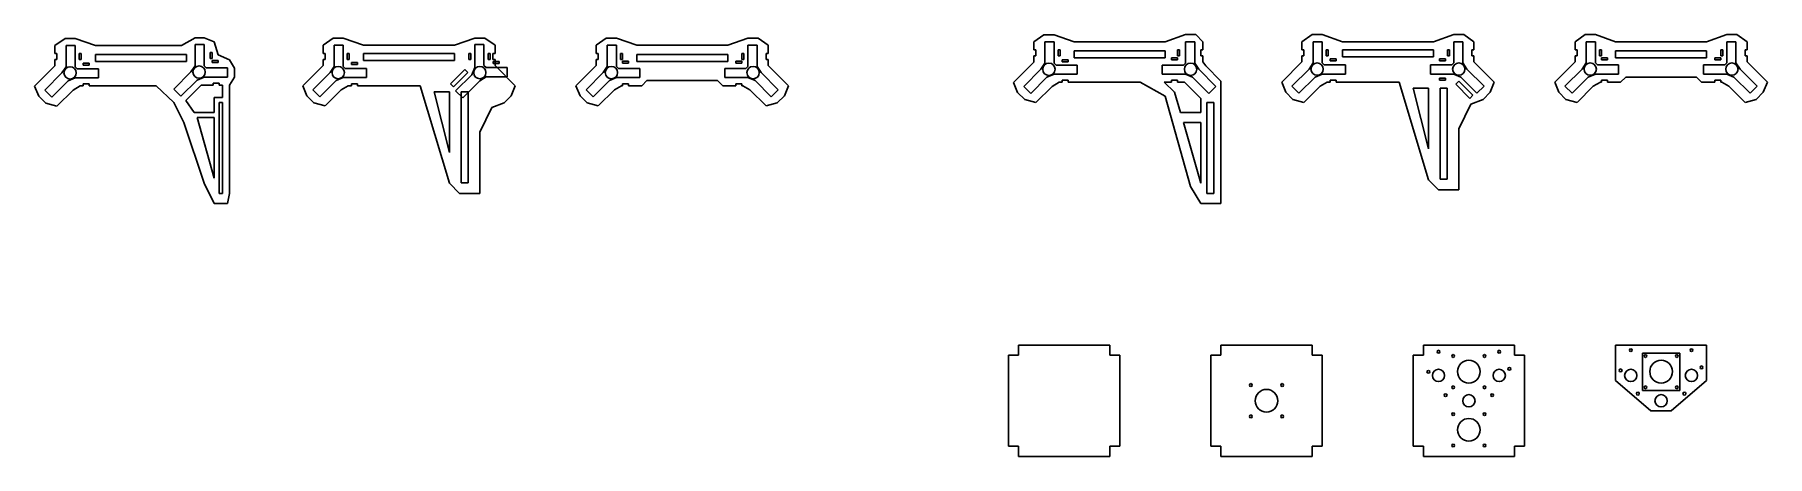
# Model space of a CAD drawing. Extents: x -1362 to 350, y 190 to 607.
import ezdxf

# ---------------------------------------------------------------- set-up
doc = ezdxf.new("R2010")
doc.units = 0
doc.header["$MEASUREMENT"] = 0
doc.layers.get('0').update_dxf_attribs({"linetype": 'CONTINUOUS', "true_color": 0xffffff})

msp = doc.modelspace()

# ---------------------------------------------------------------- linework, layer by layer
for p, q in [((-1342.5, 596.2), (-1332.5, 603.2)), ((-1332.5, 603.2), (-1322.5, 603.2)), ((-1322.5, 603.2), (-1302.5, 596.2)), ((-1217.5, 596.2), (-1204, 604)), ((-1195, 604), (-1204, 604)), ((-1195, 604), (-1185, 600)), ((-1181, 587), (-1185, 600)), ((-1077.5, 596.5), (-1067.5, 603.5)), ((-1067.5, 603.5), (-1057.5, 603.5)), ((-1057.5, 603.5), (-1037.5, 596.5)), ((-927.5, 603.5), (-947.5, 596.5)), ((-917.5, 603.5), (-927.5, 603.5)), ((-907.5, 596.5), (-917.5, 603.5)), ((-807.5, 596.5), (-797.5, 603.5)), ((-797.5, 603.5), (-787.5, 603.5)), ((-787.5, 603.5), (-767.5, 596.5)), ((-657.5, 603.5), (-677.5, 596.5)), ((-647.5, 603.5), (-657.5, 603.5)), ((-637.5, 596.5), (-647.5, 603.5)), ((-375, 599.8), (-365, 606.8)), ((-375, 592), (-375, 599.8)), ((-365, 606.8), (-355, 606.8)), ((-364, 599.8), (-355, 599.8)), ((-364, 578.7), (-364, 599.8)), ((-355, 606.8), (-335, 599.8)), ((-355, 599.8), (-355, 578.7)), ((-245, 599.8), (-335, 599.8)), ((-225, 607), (-245, 599.8)), ((-215, 607), (-225, 607)), ((-216, 599.8), (-225, 599.8)), ((-225, 599.8), (-225, 578.7)), ((-216, 578.7), (-216, 599.8)), ((-208, 600), (-215, 607)), ((-208, 592), (-208, 600)), ((-110, 600), (-100, 607)), ((-110, 592), (-110, 600)), ((-100, 607), (-90, 607)), ((-99, 600), (-90, 600)), ((-99, 579), (-99, 600)), ((-90, 607), (-70, 600)), ((-90, 600), (-90, 579)), ((20, 600), (-70, 600)), ((40, 607), (20, 600)), ((50, 607), (40, 607)), ((49, 600), (40, 600)), ((40, 600), (40, 579)), ((49, 579), (49, 600)), ((60, 600), (50, 607)), ((60, 592), (60, 600)), ((160, 600), (170, 607)), ((160, 592), (160, 600)), ((170, 607), (180, 607)), ((171, 600), (180, 600)), ((171, 579), (171, 600)), ((180, 607), (200, 600)), ((180, 600), (180, 579)), ((290, 600), (200, 600)), ((310, 607), (290, 600)), ((320, 607), (310, 607)), ((319, 600), (310, 600)), ((310, 600), (310, 579)), ((319, 579), (319, 600)), ((330, 600), (320, 607)), ((330, 592), (330, 600)), ((-1342.5, 588.5), (-1342.5, 596.2)), ((-1340.5, 588.5), (-1342.5, 588.5)), ((-1342.5, 576.2), (-1342.5, 582.5)), ((-1342.5, 582.5), (-1340.5, 582.5)), ((-1340.5, 582.5), (-1340.5, 588.5)), ((-1331.5, 596.2), (-1322.5, 596.2)), ((-1331.5, 575.2), (-1331.5, 596.2)), ((-1322.5, 596.2), (-1322.5, 575.2)), ((-1318.5, 582.5), (-1318.5, 588.5)), ((-1318.5, 588.5), (-1316.5, 588.5)), ((-1316.5, 582.5), (-1318.5, 582.5)), ((-1316.5, 588.5), (-1316.5, 582.5)), ((-1217.5, 596.2), (-1302.5, 596.2)), ((-1302.5, 587.5), (-1212.5, 587.5)), ((-1302.5, 587.5), (-1302.5, 580.5)), ((-1212.5, 587.5), (-1212.5, 580.5)), ((-1204, 597.1), (-1195, 597.1)), ((-1204, 576.1), (-1204, 597.1)), ((-1195, 597.1), (-1195, 576.1)), ((-1189, 583.3), (-1189, 589.3)), ((-1189, 589.3), (-1187, 589.3)), ((-1187, 583.3), (-1189, 583.3)), ((-1187, 589.3), (-1187, 583.3)), ((-1170, 582), (-1181, 587)), ((-1077.5, 588.5), (-1077.5, 596.5)), ((-1077.5, 588.5), (-1075.5, 588.5)), ((-1075.5, 582.5), (-1077.5, 582.5)), ((-1077.5, 582.5), (-1077.5, 576.5)), ((-1075.5, 588.5), (-1075.5, 582.5)), ((-1066.5, 596.5), (-1057.5, 596.5)), ((-1066.5, 575.5), (-1066.5, 596.5)), ((-1057.5, 596.5), (-1057.5, 575.5)), ((-1053.5, 582.5), (-1053.5, 588.5)), ((-1053.5, 588.5), (-1051.5, 588.5)), ((-1051.5, 582.5), (-1053.5, 582.5)), ((-1051.5, 588.5), (-1051.5, 582.5)), ((-947.5, 596.5), (-1037.5, 596.5)), ((-1037.5, 588.5), (-947.5, 588.5)), ((-1037.5, 588.5), (-1037.5, 581.5)), ((-947.5, 588.5), (-947.5, 581.5)), ((-933.4, 588.4), (-933.4, 582.4)), ((-931.4, 588.4), (-933.4, 588.4)), ((-933.4, 582.4), (-931.4, 582.4)), ((-931.4, 582.4), (-931.4, 588.4)), ((-918.4, 597.4), (-927.4, 597.4)), ((-927.4, 597.4), (-927.4, 574.4)), ((-918.4, 576.4), (-918.4, 597.4)), ((-914.4, 588.4), (-914.4, 582.4)), ((-912.4, 588.4), (-914.4, 588.4)), ((-914.4, 582.4), (-912.4, 582.4)), ((-912.4, 582.4), (-912.4, 588.4)), ((-909.5, 588.5), (-909.5, 582.5)), ((-907.5, 588.5), (-909.5, 588.5)), ((-909.5, 582.5), (-907.5, 582.5)), ((-907.5, 588.5), (-907.5, 596.5)), ((-907.5, 576.5), (-907.5, 582.5)), ((-807.5, 588.5), (-807.5, 596.5)), ((-807.5, 588.5), (-805.5, 588.5)), ((-807.5, 576.5), (-807.5, 582.5)), ((-805.5, 582.5), (-807.5, 582.5)), ((-805.5, 588.5), (-805.5, 582.5)), ((-796.5, 596.5), (-787.5, 596.5)), ((-796.5, 575.5), (-796.5, 596.5)), ((-787.5, 596.5), (-787.5, 575.5)), ((-783.5, 582.5), (-783.5, 588.5)), ((-783.5, 588.5), (-781.5, 588.5)), ((-781.5, 582.5), (-783.5, 582.5)), ((-781.5, 588.5), (-781.5, 582.5)), ((-677.5, 596.5), (-767.5, 596.5)), ((-767.5, 587.5), (-677.5, 587.5)), ((-767.5, 587.5), (-767.5, 580.5)), ((-677.5, 587.5), (-677.5, 580.5)), ((-663.5, 588.5), (-663.5, 582.5)), ((-661.5, 588.5), (-663.5, 588.5)), ((-663.5, 582.5), (-661.5, 582.5)), ((-661.5, 582.5), (-661.5, 588.5)), ((-648.5, 596.5), (-657.5, 596.5)), ((-657.5, 596.5), (-657.5, 575.5)), ((-648.5, 575.5), (-648.5, 596.5)), ((-639.5, 588.5), (-639.5, 582.5)), ((-637.5, 588.5), (-639.5, 588.5)), ((-639.5, 582.5), (-637.5, 582.5)), ((-637.5, 588.5), (-637.5, 596.5)), ((-637.5, 576.5), (-637.5, 582.5)), ((-373, 592), (-375, 592)), ((-375, 579.8), (-375, 586)), ((-375, 586), (-373, 586)), ((-373, 586), (-373, 592)), ((-351, 586), (-351, 592)), ((-351, 592), (-349, 592)), ((-349, 586), (-351, 586)), ((-349, 592), (-349, 586)), ((-335, 591), (-245, 591)), ((-335, 591), (-335, 584)), ((-335, 584), (-245, 584)), ((-245, 591), (-245, 584)), ((-233, 584.2), (-239, 584.2)), ((-239, 584.2), (-239, 582.2)), ((-233, 592), (-233, 586)), ((-231, 592), (-233, 592)), ((-233, 586), (-231, 586)), ((-233, 582.2), (-233, 584.2)), ((-231, 586), (-231, 592)), ((-210, 592), (-210, 586)), ((-208, 592), (-210, 592)), ((-210, 586), (-208, 586)), ((-208, 580), (-208, 586)), ((-110, 592), (-108, 592)), ((-108, 586), (-110, 586)), ((-110, 586), (-110, 580)), ((-108, 592), (-108, 586)), ((-86, 586), (-86, 592)), ((-86, 592), (-84, 592)), ((-84, 586), (-86, 586)), ((-84, 592), (-84, 586)), ((-82, 581), (-82, 583)), ((-82, 583), (-76, 583)), ((-76, 583), (-76, 581)), ((-70, 592), (20, 592)), ((-70, 592), (-70, 585)), ((-70, 585), (20, 585)), ((20, 592), (20, 585)), ((32, 583), (26, 583)), ((26, 583), (26, 581)), ((32, 581), (32, 583)), ((34, 592), (34, 586)), ((36, 592), (34, 592)), ((34, 586), (36, 586)), ((36, 586), (36, 592)), ((58, 592), (58, 586)), ((60, 592), (58, 592)), ((58, 586), (60, 586)), ((60, 580), (60, 586)), ((160, 592), (162, 592)), ((160, 580), (160, 586)), ((162, 586), (160, 586)), ((162, 592), (162, 586)), ((184, 586), (184, 592)), ((184, 592), (186, 592)), ((186, 586), (184, 586)), ((186, 592), (186, 586)), ((186, 582.2), (186, 584.2)), ((186, 584.2), (192, 584.2)), ((192, 584.2), (192, 582.2)), ((200, 591), (290, 591)), ((200, 591), (200, 584)), ((200, 584), (290, 584)), ((290, 591), (290, 584)), ((304, 584.2), (298, 584.2)), ((298, 584.2), (298, 582.2)), ((304, 592), (304, 586)), ((306, 592), (304, 592)), ((304, 586), (306, 586)), ((304, 582.2), (304, 584.2)), ((306, 586), (306, 592)), ((328, 592), (328, 586)), ((330, 592), (328, 592)), ((328, 586), (330, 586)), ((330, 580), (330, 586)), ((-1362.5, 556.2), (-1342.5, 576.2)), ((-1352.5, 552.2), (-1335.5, 569.3)), ((-1335.5, 569.3), (-1331.5, 575.2)), ((-1322.5, 575.2), (-1320.5, 573.2)), ((-1320.5, 573.2), (-1299.5, 573.2)), ((-1314.5, 576.7), (-1314.5, 578.7)), ((-1314.5, 578.7), (-1308.5, 578.7)), ((-1308.5, 576.7), (-1314.5, 576.7)), ((-1308.5, 578.7), (-1308.5, 576.7)), ((-1302.5, 580.5), (-1212.5, 580.5)), ((-1299.5, 573.2), (-1299.5, 564.2)), ((-1225, 553.1), (-1208, 570.1)), ((-1208, 570.1), (-1204, 576.1)), ((-1195, 576.1), (-1193, 574.1)), ((-1193, 574.1), (-1172, 574.1)), ((-1187, 579.5), (-1187, 581.5)), ((-1187, 581.5), (-1181, 581.5)), ((-1181, 579.5), (-1187, 579.5)), ((-1181, 581.5), (-1181, 579.5)), ((-1172, 574.1), (-1172, 565.1)), ((-1170, 582), (-1165, 574)), ((-1165, 565), (-1165, 574)), ((-1097.5, 556.5), (-1077.5, 576.5)), ((-1087.5, 552.5), (-1070.5, 569.5)), ((-1070.5, 569.5), (-1066.5, 575.5)), ((-1057.5, 575.5), (-1055.5, 573.5)), ((-1055.5, 573.5), (-1034.5, 573.5)), ((-1049.5, 577.5), (-1049.5, 579.5)), ((-1049.5, 579.5), (-1043.5, 579.5)), ((-1043.5, 577.5), (-1049.5, 577.5)), ((-1043.5, 579.5), (-1043.5, 577.5)), ((-1037.5, 581.5), (-947.5, 581.5)), ((-1034.5, 573.5), (-1034.5, 564.5)), ((-937.4, 572.4), (-951.4, 558.4)), ((-934.4, 569.4), (-948.4, 555.4)), ((-930.4, 567.4), (-946.4, 551.4)), ((-934.4, 569.4), (-937.4, 572.4)), ((-927.4, 574.4), (-930.4, 567.4)), ((-922.4, 561.4), (-916.4, 565.4)), ((-916.4, 574.4), (-918.4, 576.4)), ((-895.4, 574.4), (-916.4, 574.4)), ((-916.4, 565.4), (-895.4, 565.4)), ((-903.4, 580.4), (-909.4, 580.4)), ((-909.4, 580.4), (-909.4, 578.4)), ((-909.4, 578.4), (-903.4, 578.4)), ((-887.5, 556.5), (-907.5, 576.5)), ((-903.4, 578.4), (-903.4, 580.4)), ((-895.4, 565.4), (-895.4, 574.4)), ((-827.5, 556.5), (-807.5, 576.5)), ((-817.5, 552.5), (-800.5, 569.5)), ((-800.5, 569.5), (-796.5, 575.5)), ((-787.5, 575.5), (-785.5, 573.5)), ((-785.5, 573.5), (-764.5, 573.5)), ((-781.5, 578.7), (-781.5, 580.7)), ((-781.5, 580.7), (-775.5, 580.7)), ((-775.5, 578.7), (-781.5, 578.7)), ((-775.5, 580.7), (-775.5, 578.7)), ((-767.5, 580.5), (-677.5, 580.5)), ((-764.5, 573.5), (-764.5, 564.5)), ((-659.5, 573.5), (-680.5, 573.5)), ((-680.5, 573.5), (-680.5, 564.5)), ((-663.5, 580.7), (-669.5, 580.7)), ((-669.5, 580.7), (-669.5, 578.7)), ((-669.5, 578.7), (-663.5, 578.7)), ((-663.5, 578.7), (-663.5, 580.7)), ((-657.5, 575.5), (-659.5, 573.5)), ((-644.5, 569.5), (-648.5, 575.5)), ((-627.5, 552.5), (-644.5, 569.5)), ((-617.5, 556.5), (-637.5, 576.5)), ((-395, 559.8), (-375, 579.8)), ((-385, 555.8), (-368, 572.8)), ((-368, 572.8), (-364, 578.7)), ((-355, 567.8), (-362, 564.8)), ((-355, 578.7), (-353, 576.7)), ((-332, 567.8), (-355, 567.8)), ((-353, 576.7), (-332, 576.7)), ((-347, 580.2), (-347, 582.2)), ((-347, 582.2), (-341, 582.2)), ((-341, 580.2), (-347, 580.2)), ((-341, 582.2), (-341, 580.2)), ((-332, 576.7), (-332, 567.8)), ((-227, 576.7), (-248, 576.7)), ((-248, 576.7), (-248, 567.8)), ((-248, 567.8), (-225, 567.8)), ((-239, 582.2), (-233, 582.2)), ((-225, 578.7), (-227, 576.7)), ((-225, 567.8), (-218, 564.8)), ((-212, 572.8), (-216, 578.7)), ((-195, 555.8), (-212, 572.8)), ((-205, 576), (-208, 580)), ((-190, 561), (-205, 576)), ((-130, 560), (-110, 580)), ((-120, 556), (-103, 573)), ((-103, 573), (-99, 579)), ((-90, 568), (-97, 565)), ((-90, 579), (-88, 577)), ((-67, 568), (-90, 568)), ((-88, 577), (-67, 577)), ((-76, 581), (-82, 581)), ((-67, 577), (-67, 568)), ((38, 577), (17, 577)), ((17, 577), (17, 568)), ((17, 568), (40, 568)), ((26, 581), (32, 581)), ((40, 579), (38, 577)), ((40, 568), (47, 565)), ((53, 573), (49, 579)), ((70, 556), (53, 573)), ((80, 560), (60, 580)), ((140, 560), (160, 580)), ((150, 556), (167, 573)), ((167, 573), (171, 579)), ((180, 568), (173, 565)), ((180, 579), (182, 577)), ((203, 568), (180, 568)), ((182, 577), (203, 577)), ((192, 582.2), (186, 582.2)), ((203, 577), (203, 568)), ((308, 577), (287, 577)), ((287, 577), (287, 568)), ((287, 568), (310, 568)), ((298, 582.2), (304, 582.2)), ((310, 579), (308, 577)), ((310, 568), (317, 565)), ((323, 573), (319, 579)), ((340, 556), (323, 573)), ((350, 560), (330, 580)), ((-1358.5, 546.2), (-1362.5, 556.2)), ((-1345.5, 545.2), (-1352.5, 552.2)), ((-1329.5, 561.2), (-1345.5, 545.2)), ((-1324.5, 552.2), (-1340.5, 536.2)), ((-1322.5, 564.2), (-1329.5, 561.2)), ((-1317.5, 556.5), (-1324.5, 552.2)), ((-1299.5, 564.2), (-1322.5, 564.2)), ((-1317.5, 556.5), (-1314.5, 556.5)), ((-1308.5, 558.5), (-1314.5, 558.5)), ((-1314.5, 558.5), (-1314.5, 556.5)), ((-1308.5, 556.5), (-1308.5, 558.5)), ((-1242.5, 556.5), (-1308.5, 556.5)), ((-1242.5, 556.5), (-1225, 540)), ((-1218, 546.1), (-1225, 553.1)), ((-1202, 562.1), (-1218, 546.1)), ((-1213, 542), (-1205, 550)), ((-1205, 550), (-1198, 557)), ((-1195, 565.1), (-1202, 562.1)), ((-1198, 557), (-1186, 557)), ((-1172, 565.1), (-1195, 565.1)), ((-1186, 557), (-1186, 559)), ((-1186, 559), (-1180, 559)), ((-1180, 559), (-1180, 557)), ((-1177, 557), (-1180, 557)), ((-1177, 557), (-1177, 550)), ((-1177, 545), (-1177, 550)), ((-1170, 557), (-1165, 565)), ((-1170, 450), (-1170, 557)), ((-1093.5, 546.5), (-1097.5, 556.5)), ((-1080.5, 545.5), (-1087.5, 552.5)), ((-1064.5, 561.5), (-1080.5, 545.5)), ((-1059.5, 552.5), (-1075.5, 536.5)), ((-1057.5, 564.5), (-1064.5, 561.5)), ((-1052.5, 556.5), (-1059.5, 552.5)), ((-1034.5, 564.5), (-1057.5, 564.5)), ((-1052.5, 556.5), (-1049.5, 556.5)), ((-1049.5, 556.5), (-1049.5, 558.5)), ((-1049.5, 558.5), (-1043.5, 558.5)), ((-1043.5, 558.5), (-1043.5, 556.5)), ((-1032.5, 556.5), (-1043.5, 556.5)), ((-1032.5, 556.5), (-981.5, 556.5)), ((-981.5, 556.5), (-952.5, 460)), ((-952.5, 490.5), (-967.5, 550.5)), ((-952.5, 550.5), (-967.5, 550.5)), ((-952.5, 490.5), (-952.5, 550.5)), ((-951.4, 558.4), (-948.4, 555.4)), ((-946.4, 551.4), (-939.4, 544.4)), ((-941, 460.5), (-941, 550.5)), ((-941, 550.5), (-934, 550.5)), ((-939.4, 544.4), (-922.4, 561.4)), ((-934, 460.5), (-934, 550.5)), ((-891.5, 546.5), (-887.5, 556.5)), ((-823.5, 546.5), (-827.5, 556.5)), ((-810.5, 545.5), (-817.5, 552.5)), ((-794.5, 561.5), (-810.5, 545.5)), ((-789.5, 552.5), (-805.5, 536.5)), ((-787.5, 564.5), (-794.5, 561.5)), ((-782.5, 556.5), (-789.5, 552.5)), ((-764.5, 564.5), (-787.5, 564.5)), ((-781.5, 556.5), (-782.5, 556.5)), ((-781.5, 556.5), (-781.5, 558.5)), ((-781.5, 558.5), (-775.5, 558.5)), ((-775.5, 558.5), (-775.5, 556.5)), ((-775.5, 556.5), (-762.5, 556.5)), ((-762.5, 556.5), (-757.5, 561.5)), ((-757.5, 561.5), (-687.5, 561.5)), ((-682.5, 556.5), (-687.5, 561.5)), ((-682.5, 556.5), (-669.5, 556.5)), ((-680.5, 564.5), (-657.5, 564.5)), ((-663.5, 558.5), (-669.5, 558.5)), ((-669.5, 558.5), (-669.5, 556.5)), ((-663.5, 556.5), (-663.5, 558.5)), ((-662.5, 556.5), (-663.5, 556.5)), ((-662.5, 556.5), (-655.5, 552.5)), ((-657.5, 564.5), (-650.5, 561.5)), ((-655.5, 552.5), (-639.5, 536.5)), ((-650.5, 561.5), (-634.5, 545.5)), ((-634.5, 545.5), (-627.5, 552.5)), ((-621.5, 546.5), (-617.5, 556.5)), ((-391, 549.8), (-395, 559.8)), ((-391, 549.8), (-384, 542.8)), ((-378, 548.8), (-385, 555.8)), ((-362, 564.8), (-378, 548.8)), ((-357, 555.8), (-373, 539.8)), ((-350, 560), (-357, 555.8)), ((-350, 560), (-347, 560)), ((-341, 562), (-347, 562)), ((-347, 562), (-347, 560)), ((-341, 560), (-341, 562)), ((-270, 560), (-341, 560)), ((-270, 560), (-245, 546)), ((-246, 560), (-236, 550)), ((-246, 560), (-239, 560)), ((-233, 562), (-239, 562)), ((-239, 562), (-239, 560)), ((-233, 562), (-239, 562)), ((-239, 562), (-239, 560)), ((-230, 530), (-236, 550)), ((-233, 560), (-233, 562)), ((-233, 560), (-233, 562)), ((-233, 560), (-226, 560)), ((-210, 544), (-226, 560)), ((-218, 564.8), (-202, 548.8)), ((-202, 548.8), (-195, 555.8)), ((-190, 520), (-190, 561)), ((-126, 550), (-130, 560)), ((-126, 550), (-119, 543)), ((-113, 549), (-120, 556)), ((-97, 565), (-113, 549)), ((-92, 556), (-108, 540)), ((-85, 560), (-92, 556)), ((-85, 560), (-82, 560)), ((-82, 560), (-82, 562)), ((-82, 562), (-76, 562)), ((-76, 562), (-76, 560)), ((-65, 560), (-76, 560)), ((-65, 560), (-14, 560)), ((-14, 560), (15, 463.5)), ((15, 494), (0, 554)), ((15, 554), (0, 554)), ((15, 494), (15, 554)), ((32, 564), (26, 564)), ((26, 564), (26, 562)), ((26, 562), (32, 562)), ((26.5, 464), (26.5, 554)), ((26.5, 554), (33.5, 554)), ((32, 562), (32, 564)), ((33.5, 464), (33.5, 554)), ((45, 561), (42, 558)), ((42, 558), (56, 544)), ((45, 561), (59, 547)), ((47, 565), (63, 549)), ((63, 549), (70, 556)), ((76, 550), (69, 543)), ((76, 550), (80, 560)), ((144, 550), (140, 560)), ((144, 550), (151, 543)), ((157, 549), (150, 556)), ((173, 565), (157, 549)), ((178, 556), (162, 540)), ((185, 560), (178, 556)), ((186, 560), (185, 560)), ((186, 560), (186, 562)), ((186, 562), (192, 562)), ((192, 562), (192, 560)), ((192, 560), (205, 560)), ((205, 560), (210, 565)), ((210, 565), (280, 565)), ((285, 560), (280, 565)), ((285, 560), (298, 560)), ((304, 562), (298, 562)), ((298, 562), (298, 560)), ((304, 560), (304, 562)), ((305, 560), (304, 560)), ((305, 560), (312, 556)), ((312, 556), (328, 540)), ((317, 565), (333, 549)), ((333, 549), (340, 556)), ((346, 550), (339, 543)), ((346, 550), (350, 560)), ((-1358.5, 546.2), (-1351.5, 539.2)), ((-1340.5, 536.2), (-1351.5, 539.2)), ((-1225, 540), (-1215, 520)), ((-1205, 530), (-1213, 542)), ((-1185, 540), (-1185, 545)), ((-1185, 545), (-1177, 545)), ((-1185, 530), (-1185, 540)), ((-1180, 450), (-1180, 540)), ((-1177, 540), (-1180, 540)), ((-1177, 450), (-1177, 540)), ((-1093.5, 546.5), (-1086.5, 539.5)), ((-1075.5, 536.5), (-1086.5, 539.5)), ((-922.5, 510.5), (-910.5, 534.8)), ((-910.5, 534.8), (-898.5, 539.5)), ((-891.5, 546.5), (-898.5, 539.5)), ((-823.5, 546.5), (-816.5, 539.5)), ((-805.5, 536.5), (-816.5, 539.5)), ((-639.5, 536.5), (-628.5, 539.5)), ((-621.5, 546.5), (-628.5, 539.5)), ((-373, 539.8), (-384, 542.8)), ((-245, 546), (-220, 457)), ((-210, 530), (-210, 544)), ((-204, 450), (-204, 540)), ((-204, 540), (-197, 540)), ((-197, 450), (-197, 540)), ((-108, 540), (-119, 543)), ((45, 514), (57, 538.2)), ((56, 544), (59, 547)), ((57, 538.2), (69, 543)), ((162, 540), (151, 543)), ((328, 540), (339, 543)), ((-1215, 520), (-1195, 460)), ((-1185, 530), (-1205, 530)), ((-1185, 465), (-1202, 525)), ((-1202, 525), (-1185, 525)), ((-1185, 525), (-1185, 465)), ((-230, 530), (-210, 530)), ((-210, 460), (-227, 520)), ((-227, 520), (-210, 520)), ((-210, 520), (-210, 460)), ((-190, 440), (-190, 520)), ((45, 453.5), (45, 514)), ((-922.5, 450), (-922.5, 510.5)), ((-1185, 464), (-1185, 464)), ((15, 463.5), (25, 453.5)), ((26.5, 464), (33.5, 464)), ((-1195, 460), (-1185, 440)), ((-1177, 450), (-1180, 450)), ((-1172, 440), (-1170, 450)), ((-952.5, 460), (-942.5, 450)), ((-942.5, 450), (-922.5, 450)), ((-941, 460.5), (-934, 460.5)), ((-220, 457), (-210, 440)), ((-204, 450), (-197, 450)), ((25, 453.5), (45, 453.5)), ((-1185, 440), (-1172, 440)), ((-210, 440), (-190, 440)), ((-390, 300), (-300, 300)), ((-390, 300), (-390, 290)), ((-300, 300), (-300, 290)), ((-190, 300), (-100, 300)), ((-190, 300), (-190, 290)), ((-100, 300), (-100, 290)), ((10, 300), (100, 300)), ((10, 300), (10, 290)), ((100, 300), (100, 290)), ((200, 300), (290, 300)), ((200, 300), (200, 290)), ((226.5, 292.2), (263.5, 292.2)), ((226.5, 255.2), (226.5, 292.2)), ((263.5, 292.2), (263.5, 255.2)), ((290, 300), (290, 290)), ((-400, 200), (-400, 290)), ((-390, 290), (-400, 290)), ((-290, 290), (-300, 290)), ((-290, 200), (-290, 290)), ((-200, 200), (-200, 290)), ((-190, 290), (-200, 290)), ((-90, 290), (-100, 290)), ((-90, 200), (-90, 290)), ((0, 200), (0, 290)), ((10, 290), (0, 290)), ((110, 290), (100, 290)), ((110, 200), (110, 290)), ((200, 290), (200, 265)), ((290, 265), (290, 290)), ((235, 235), (200, 265)), ((255, 235), (290, 265)), ((263.5, 255.2), (226.5, 255.2)), ((235, 235), (255, 235)), ((-390, 200), (-400, 200)), ((-390, 200), (-390, 190)), ((-390, 190), (-300, 190)), ((-290, 200), (-300, 200)), ((-300, 200), (-300, 190)), ((-190, 200), (-200, 200)), ((-190, 200), (-190, 190)), ((-190, 190), (-100, 190)), ((-90, 200), (-100, 200)), ((-100, 200), (-100, 190)), ((10, 200), (0, 200)), ((10, 200), (10, 190)), ((10, 190), (100, 190)), ((110, 200), (100, 200)), ((100, 200), (100, 190))]:
    msp.add_line(p, q)
for centre in [(-1327.5, 569.2), (-1200, 570), (-1062.5, 569.4), (-922.5, 569.4), (-792.5, 569.4), (-652.5, 569.4), (-360, 572.7), (-220, 572.7), (-95, 572.9), (45, 572.9), (175, 572.9), (315, 572.9), (25, 270), (85, 270), (215, 270), (275, 270), (55, 245), (245, 245)]:
    msp.add_circle(centre, 6.08)
at = {"color": 191, "true_color": 0xcc66cc}
for points in [[(23.6, 293.5), (23.6, 294.3), (24.2, 294.9), (25, 294.9)], [(23.6, 293.5), (23.6, 294.3), (24.2, 294.9), (25, 294.9)], [(25, 292.1), (24.2, 292.1), (23.6, 292.7), (23.6, 293.5)], [(25, 292.1), (24.2, 292.1), (23.6, 292.7), (23.6, 293.5)], [(25, 294.9), (25.8, 294.9), (26.4, 294.3), (26.4, 293.5)], [(25, 294.9), (25.8, 294.9), (26.4, 294.3), (26.4, 293.5)], [(26.4, 293.5), (26.4, 292.7), (25.8, 292.1), (25, 292.1)], [(26.4, 293.5), (26.4, 292.7), (25.8, 292.1), (25, 292.1)], [(83.6, 293.5), (83.6, 294.3), (84.2, 294.9), (85, 294.9)], [(83.6, 293.5), (83.6, 294.3), (84.2, 294.9), (85, 294.9)], [(85, 292.1), (84.2, 292.1), (83.6, 292.7), (83.6, 293.5)], [(85, 292.1), (84.2, 292.1), (83.6, 292.7), (83.6, 293.5)], [(85, 294.9), (85.8, 294.9), (86.4, 294.3), (86.4, 293.5)], [(85, 294.9), (85.8, 294.9), (86.4, 294.3), (86.4, 293.5)], [(86.4, 293.5), (86.4, 292.7), (85.8, 292.1), (85, 292.1)], [(86.4, 293.5), (86.4, 292.7), (85.8, 292.1), (85, 292.1)], [(213.6, 295), (213.6, 295.8), (214.2, 296.4), (215, 296.4)], [(213.6, 295), (213.6, 295.8), (214.2, 296.4), (215, 296.4)], [(215, 293.6), (214.2, 293.6), (213.6, 294.2), (213.6, 295)], [(215, 293.6), (214.2, 293.6), (213.6, 294.2), (213.6, 295)], [(215, 296.4), (215.8, 296.4), (216.4, 295.8), (216.4, 295)], [(215, 296.4), (215.8, 296.4), (216.4, 295.8), (216.4, 295)], [(216.4, 295), (216.4, 294.2), (215.8, 293.6), (215, 293.6)], [(216.4, 295), (216.4, 294.2), (215.8, 293.6), (215, 293.6)], [(273.6, 295), (273.6, 295.8), (274.2, 296.4), (275, 296.4)], [(273.6, 295), (273.6, 295.8), (274.2, 296.4), (275, 296.4)], [(275, 293.6), (274.2, 293.6), (273.6, 294.2), (273.6, 295)], [(275, 293.6), (274.2, 293.6), (273.6, 294.2), (273.6, 295)], [(275, 296.4), (275.8, 296.4), (276.4, 295.8), (276.4, 295)], [(275, 296.4), (275.8, 296.4), (276.4, 295.8), (276.4, 295)], [(276.4, 295), (276.4, 294.2), (275.8, 293.6), (275, 293.6)], [(276.4, 295), (276.4, 294.2), (275.8, 293.6), (275, 293.6)], [(13.6, 273.5), (13.6, 274.3), (14.2, 274.9), (15, 274.9)], [(13.6, 273.5), (13.6, 274.3), (14.2, 274.9), (15, 274.9)], [(15, 274.9), (15.8, 274.9), (16.4, 274.3), (16.4, 273.5)], [(15, 274.9), (15.8, 274.9), (16.4, 274.3), (16.4, 273.5)], [(38.1, 289.2), (38.1, 290), (38.7, 290.6), (39.5, 290.6)], [(38.1, 289.2), (38.1, 290), (38.7, 290.6), (39.5, 290.6)], [(39.5, 287.9), (38.7, 287.9), (38.1, 288.5), (38.1, 289.2)], [(39.5, 287.9), (38.7, 287.9), (38.1, 288.5), (38.1, 289.2)], [(39.5, 290.6), (40.3, 290.6), (40.9, 290), (40.9, 289.2)], [(39.5, 290.6), (40.3, 290.6), (40.9, 290), (40.9, 289.2)], [(40.9, 289.2), (40.9, 288.5), (40.3, 287.9), (39.5, 287.9)], [(40.9, 289.2), (40.9, 288.5), (40.3, 287.9), (39.5, 287.9)], [(43.8, 273.8), (43.8, 280), (48.8, 285), (55, 285)], [(43.8, 273.8), (43.8, 280), (48.8, 285), (55, 285)], [(55, 285), (61.2, 285), (66.2, 280), (66.2, 273.8)], [(55, 285), (61.2, 285), (66.2, 280), (66.2, 273.8)], [(69.1, 289.2), (69.1, 290), (69.7, 290.6), (70.5, 290.6)], [(69.1, 289.2), (69.1, 290), (69.7, 290.6), (70.5, 290.6)], [(70.5, 287.9), (69.7, 287.9), (69.1, 288.5), (69.1, 289.2)], [(70.5, 287.9), (69.7, 287.9), (69.1, 288.5), (69.1, 289.2)], [(70.5, 290.6), (71.3, 290.6), (71.9, 290), (71.9, 289.2)], [(70.5, 290.6), (71.3, 290.6), (71.9, 290), (71.9, 289.2)], [(71.9, 289.2), (71.9, 288.5), (71.3, 287.9), (70.5, 287.9)], [(71.9, 289.2), (71.9, 288.5), (71.3, 287.9), (70.5, 287.9)], [(93.6, 276.5), (93.6, 277.3), (94.2, 277.9), (95, 277.9)], [(93.6, 276.5), (93.6, 277.3), (94.2, 277.9), (95, 277.9)], [(95, 275.1), (94.2, 275.1), (93.6, 275.7), (93.6, 276.5)], [(95, 275.1), (94.2, 275.1), (93.6, 275.7), (93.6, 276.5)], [(95, 277.9), (95.8, 277.9), (96.4, 277.3), (96.4, 276.5)], [(95, 277.9), (95.8, 277.9), (96.4, 277.3), (96.4, 276.5)], [(96.4, 276.5), (96.4, 275.7), (95.8, 275.1), (95, 275.1)], [(96.4, 276.5), (96.4, 275.7), (95.8, 275.1), (95, 275.1)], [(203.6, 275), (203.6, 275.8), (204.2, 276.4), (205, 276.4)], [(203.6, 275), (203.6, 275.8), (204.2, 276.4), (205, 276.4)], [(205, 273.6), (204.2, 273.6), (203.6, 274.2), (203.6, 275)], [(205, 273.6), (204.2, 273.6), (203.6, 274.2), (203.6, 275)], [(205, 276.4), (205.8, 276.4), (206.4, 275.8), (206.4, 275)], [(205, 276.4), (205.8, 276.4), (206.4, 275.8), (206.4, 275)], [(206.4, 275), (206.4, 274.2), (205.8, 273.6), (205, 273.6)], [(206.4, 275), (206.4, 274.2), (205.8, 273.6), (205, 273.6)], [(228.1, 289.2), (228.1, 290), (228.7, 290.6), (229.5, 290.6)], [(228.1, 289.2), (228.1, 290), (228.7, 290.6), (229.5, 290.6)], [(229.5, 287.9), (228.7, 287.9), (228.1, 288.5), (228.1, 289.2)], [(229.5, 287.9), (228.7, 287.9), (228.1, 288.5), (228.1, 289.2)], [(229.5, 290.6), (230.3, 290.6), (230.9, 290), (230.9, 289.2)], [(229.5, 290.6), (230.3, 290.6), (230.9, 290), (230.9, 289.2)], [(230.9, 289.2), (230.9, 288.5), (230.3, 287.9), (229.5, 287.9)], [(230.9, 289.2), (230.9, 288.5), (230.3, 287.9), (229.5, 287.9)], [(233.8, 273.8), (233.8, 280), (238.8, 285), (245, 285)], [(233.8, 273.8), (233.8, 280), (238.8, 285), (245, 285)], [(245, 285), (251.2, 285), (256.2, 280), (256.2, 273.8)], [(245, 285), (251.2, 285), (256.2, 280), (256.2, 273.8)], [(259.1, 289.2), (259.1, 290), (259.7, 290.6), (260.5, 290.6)], [(259.1, 289.2), (259.1, 290), (259.7, 290.6), (260.5, 290.6)], [(260.5, 287.9), (259.7, 287.9), (259.1, 288.5), (259.1, 289.2)], [(260.5, 287.9), (259.7, 287.9), (259.1, 288.5), (259.1, 289.2)], [(260.5, 290.6), (261.3, 290.6), (261.9, 290), (261.9, 289.2)], [(260.5, 290.6), (261.3, 290.6), (261.9, 290), (261.9, 289.2)], [(261.9, 289.2), (261.9, 288.5), (261.3, 287.9), (260.5, 287.9)], [(261.9, 289.2), (261.9, 288.5), (261.3, 287.9), (260.5, 287.9)], [(283.6, 278), (283.6, 278.8), (284.2, 279.4), (285, 279.4)], [(283.6, 278), (283.6, 278.8), (284.2, 279.4), (285, 279.4)], [(285, 276.6), (284.2, 276.6), (283.6, 277.2), (283.6, 278)], [(285, 276.6), (284.2, 276.6), (283.6, 277.2), (283.6, 278)], [(285, 279.4), (285.8, 279.4), (286.4, 278.8), (286.4, 278)], [(285, 279.4), (285.8, 279.4), (286.4, 278.8), (286.4, 278)], [(286.4, 278), (286.4, 277.2), (285.8, 276.6), (285, 276.6)], [(286.4, 278), (286.4, 277.2), (285.8, 276.6), (285, 276.6)], [(-161.9, 260.5), (-161.9, 261.3), (-161.3, 261.9), (-160.5, 261.9)], [(-161.9, 260.5), (-161.9, 261.3), (-161.3, 261.9), (-160.5, 261.9)], [(-160.5, 259.1), (-161.3, 259.1), (-161.9, 259.7), (-161.9, 260.5)], [(-160.5, 259.1), (-161.3, 259.1), (-161.9, 259.7), (-161.9, 260.5)], [(-160.5, 261.9), (-159.7, 261.9), (-159.1, 261.3), (-159.1, 260.5)], [(-160.5, 261.9), (-159.7, 261.9), (-159.1, 261.3), (-159.1, 260.5)], [(-159.1, 260.5), (-159.1, 259.7), (-159.7, 259.1), (-160.5, 259.1)], [(-159.1, 260.5), (-159.1, 259.7), (-159.7, 259.1), (-160.5, 259.1)], [(-130.9, 260.5), (-130.9, 261.3), (-130.3, 261.9), (-129.5, 261.9)], [(-130.9, 260.5), (-130.9, 261.3), (-130.3, 261.9), (-129.5, 261.9)], [(-129.5, 259.1), (-130.3, 259.1), (-130.9, 259.7), (-130.9, 260.5)], [(-129.5, 259.1), (-130.3, 259.1), (-130.9, 259.7), (-130.9, 260.5)], [(-129.5, 261.9), (-128.7, 261.9), (-128.1, 261.3), (-128.1, 260.5)], [(-129.5, 261.9), (-128.7, 261.9), (-128.1, 261.3), (-128.1, 260.5)], [(-128.1, 260.5), (-128.1, 259.7), (-128.7, 259.1), (-129.5, 259.1)], [(-128.1, 260.5), (-128.1, 259.7), (-128.7, 259.1), (-129.5, 259.1)], [(15, 272.1), (14.2, 272.1), (13.6, 272.7), (13.6, 273.5)], [(15, 272.1), (14.2, 272.1), (13.6, 272.7), (13.6, 273.5)], [(16.4, 273.5), (16.4, 272.7), (15.8, 272.1), (15, 272.1)], [(16.4, 273.5), (16.4, 272.7), (15.8, 272.1), (15, 272.1)], [(38.1, 258.2), (38.1, 259), (38.7, 259.6), (39.5, 259.6)], [(38.1, 258.2), (38.1, 259), (38.7, 259.6), (39.5, 259.6)], [(39.5, 256.9), (38.7, 256.9), (38.1, 257.5), (38.1, 258.2)], [(39.5, 256.9), (38.7, 256.9), (38.1, 257.5), (38.1, 258.2)], [(39.5, 259.6), (40.3, 259.6), (40.9, 259), (40.9, 258.2)], [(39.5, 259.6), (40.3, 259.6), (40.9, 259), (40.9, 258.2)], [(40.9, 258.2), (40.9, 257.5), (40.3, 256.9), (39.5, 256.9)], [(40.9, 258.2), (40.9, 257.5), (40.3, 256.9), (39.5, 256.9)], [(55, 262.5), (48.8, 262.5), (43.8, 267.5), (43.8, 273.8)], [(55, 262.5), (48.8, 262.5), (43.8, 267.5), (43.8, 273.8)], [(66.2, 273.8), (66.2, 267.5), (61.2, 262.5), (55, 262.5)], [(66.2, 273.8), (66.2, 267.5), (61.2, 262.5), (55, 262.5)], [(69.1, 258.2), (69.1, 259), (69.7, 259.6), (70.5, 259.6)], [(69.1, 258.2), (69.1, 259), (69.7, 259.6), (70.5, 259.6)], [(70.5, 256.9), (69.7, 256.9), (69.1, 257.5), (69.1, 258.2)], [(70.5, 256.9), (69.7, 256.9), (69.1, 257.5), (69.1, 258.2)], [(70.5, 259.6), (71.3, 259.6), (71.9, 259), (71.9, 258.2)], [(70.5, 259.6), (71.3, 259.6), (71.9, 259), (71.9, 258.2)], [(71.9, 258.2), (71.9, 257.5), (71.3, 256.9), (70.5, 256.9)], [(71.9, 258.2), (71.9, 257.5), (71.3, 256.9), (70.5, 256.9)], [(228.1, 258.2), (228.1, 259), (228.7, 259.6), (229.5, 259.6)], [(228.1, 258.2), (228.1, 259), (228.7, 259.6), (229.5, 259.6)], [(229.5, 256.9), (228.7, 256.9), (228.1, 257.5), (228.1, 258.2)], [(229.5, 256.9), (228.7, 256.9), (228.1, 257.5), (228.1, 258.2)], [(229.5, 259.6), (230.3, 259.6), (230.9, 259), (230.9, 258.2)], [(229.5, 259.6), (230.3, 259.6), (230.9, 259), (230.9, 258.2)], [(230.9, 258.2), (230.9, 257.5), (230.3, 256.9), (229.5, 256.9)], [(230.9, 258.2), (230.9, 257.5), (230.3, 256.9), (229.5, 256.9)], [(245, 262.5), (238.8, 262.5), (233.8, 267.5), (233.8, 273.8)], [(245, 262.5), (238.8, 262.5), (233.8, 267.5), (233.8, 273.8)], [(256.2, 273.8), (256.2, 267.5), (251.2, 262.5), (245, 262.5)], [(256.2, 273.8), (256.2, 267.5), (251.2, 262.5), (245, 262.5)], [(259.1, 258.2), (259.1, 259), (259.7, 259.6), (260.5, 259.6)], [(259.1, 258.2), (259.1, 259), (259.7, 259.6), (260.5, 259.6)], [(260.5, 256.9), (259.7, 256.9), (259.1, 257.5), (259.1, 258.2)], [(260.5, 256.9), (259.7, 256.9), (259.1, 257.5), (259.1, 258.2)], [(260.5, 259.6), (261.3, 259.6), (261.9, 259), (261.9, 258.2)], [(260.5, 259.6), (261.3, 259.6), (261.9, 259), (261.9, 258.2)], [(261.9, 258.2), (261.9, 257.5), (261.3, 256.9), (260.5, 256.9)], [(261.9, 258.2), (261.9, 257.5), (261.3, 256.9), (260.5, 256.9)], [(-156.2, 245), (-156.2, 251.2), (-151.2, 256.2), (-145, 256.2)], [(-156.2, 245), (-156.2, 251.2), (-151.2, 256.2), (-145, 256.2)], [(-145, 233.8), (-151.2, 233.8), (-156.2, 238.8), (-156.2, 245)], [(-145, 233.8), (-151.2, 233.8), (-156.2, 238.8), (-156.2, 245)], [(-145, 256.2), (-138.8, 256.2), (-133.8, 251.2), (-133.8, 245)], [(-145, 256.2), (-138.8, 256.2), (-133.8, 251.2), (-133.8, 245)], [(-133.8, 245), (-133.8, 238.8), (-138.8, 233.8), (-145, 233.8)], [(-133.8, 245), (-133.8, 238.8), (-138.8, 233.8), (-145, 233.8)], [(30.6, 250.5), (30.6, 251.3), (31.2, 251.9), (32, 251.9)], [(30.6, 250.5), (30.6, 251.3), (31.2, 251.9), (32, 251.9)], [(32, 249.1), (31.2, 249.1), (30.6, 249.7), (30.6, 250.5)], [(32, 249.1), (31.2, 249.1), (30.6, 249.7), (30.6, 250.5)], [(32, 251.9), (32.8, 251.9), (33.4, 251.3), (33.4, 250.5)], [(32, 251.9), (32.8, 251.9), (33.4, 251.3), (33.4, 250.5)], [(33.4, 250.5), (33.4, 249.7), (32.8, 249.1), (32, 249.1)], [(33.4, 250.5), (33.4, 249.7), (32.8, 249.1), (32, 249.1)], [(76.6, 250.5), (76.6, 251.3), (77.2, 251.9), (78, 251.9)], [(76.6, 250.5), (76.6, 251.3), (77.2, 251.9), (78, 251.9)], [(78, 249.1), (77.2, 249.1), (76.6, 249.7), (76.6, 250.5)], [(78, 249.1), (77.2, 249.1), (76.6, 249.7), (76.6, 250.5)], [(78, 251.9), (78.8, 251.9), (79.4, 251.3), (79.4, 250.5)], [(78, 251.9), (78.8, 251.9), (79.4, 251.3), (79.4, 250.5)], [(79.4, 250.5), (79.4, 249.7), (78.8, 249.1), (78, 249.1)], [(79.4, 250.5), (79.4, 249.7), (78.8, 249.1), (78, 249.1)], [(220.6, 252), (220.6, 252.8), (221.2, 253.4), (222, 253.4)], [(220.6, 252), (220.6, 252.8), (221.2, 253.4), (222, 253.4)], [(222, 250.6), (221.2, 250.6), (220.6, 251.2), (220.6, 252)], [(222, 250.6), (221.2, 250.6), (220.6, 251.2), (220.6, 252)], [(222, 253.4), (222.8, 253.4), (223.4, 252.8), (223.4, 252)], [(222, 253.4), (222.8, 253.4), (223.4, 252.8), (223.4, 252)], [(223.4, 252), (223.4, 251.2), (222.8, 250.6), (222, 250.6)], [(223.4, 252), (223.4, 251.2), (222.8, 250.6), (222, 250.6)], [(266.6, 252), (266.6, 252.8), (267.2, 253.4), (268, 253.4)], [(266.6, 252), (266.6, 252.8), (267.2, 253.4), (268, 253.4)], [(268, 250.6), (267.2, 250.6), (266.6, 251.2), (266.6, 252)], [(268, 250.6), (267.2, 250.6), (266.6, 251.2), (266.6, 252)], [(268, 253.4), (268.8, 253.4), (269.4, 252.8), (269.4, 252)], [(268, 253.4), (268.8, 253.4), (269.4, 252.8), (269.4, 252)], [(269.4, 252), (269.4, 251.2), (268.8, 250.6), (268, 250.6)], [(269.4, 252), (269.4, 251.2), (268.8, 250.6), (268, 250.6)], [(-161.9, 229.5), (-161.9, 230.3), (-161.3, 230.9), (-160.5, 230.9)], [(-161.9, 229.5), (-161.9, 230.3), (-161.3, 230.9), (-160.5, 230.9)], [(-160.5, 228.1), (-161.3, 228.1), (-161.9, 228.7), (-161.9, 229.5)], [(-160.5, 228.1), (-161.3, 228.1), (-161.9, 228.7), (-161.9, 229.5)], [(-160.5, 230.9), (-159.7, 230.9), (-159.1, 230.3), (-159.1, 229.5)], [(-160.5, 230.9), (-159.7, 230.9), (-159.1, 230.3), (-159.1, 229.5)], [(-159.1, 229.5), (-159.1, 228.7), (-159.7, 228.1), (-160.5, 228.1)], [(-159.1, 229.5), (-159.1, 228.7), (-159.7, 228.1), (-160.5, 228.1)], [(-130.9, 229.5), (-130.9, 230.3), (-130.3, 230.9), (-129.5, 230.9)], [(-130.9, 229.5), (-130.9, 230.3), (-130.3, 230.9), (-129.5, 230.9)], [(-129.5, 228.1), (-130.3, 228.1), (-130.9, 228.7), (-130.9, 229.5)], [(-129.5, 228.1), (-130.3, 228.1), (-130.9, 228.7), (-130.9, 229.5)], [(-129.5, 230.9), (-128.7, 230.9), (-128.1, 230.3), (-128.1, 229.5)], [(-129.5, 230.9), (-128.7, 230.9), (-128.1, 230.3), (-128.1, 229.5)], [(-128.1, 229.5), (-128.1, 228.7), (-128.7, 228.1), (-129.5, 228.1)], [(-128.1, 229.5), (-128.1, 228.7), (-128.7, 228.1), (-129.5, 228.1)], [(38.1, 231.8), (38.1, 232.5), (38.7, 233.1), (39.5, 233.1)], [(38.1, 231.8), (38.1, 232.5), (38.7, 233.1), (39.5, 233.1)], [(39.5, 230.4), (38.7, 230.4), (38.1, 231), (38.1, 231.8)], [(39.5, 230.4), (38.7, 230.4), (38.1, 231), (38.1, 231.8)], [(39.5, 233.1), (40.3, 233.1), (40.9, 232.5), (40.9, 231.8)], [(39.5, 233.1), (40.3, 233.1), (40.9, 232.5), (40.9, 231.8)], [(40.9, 231.8), (40.9, 231), (40.3, 230.4), (39.5, 230.4)], [(40.9, 231.8), (40.9, 231), (40.3, 230.4), (39.5, 230.4)], [(43.8, 216.2), (43.8, 222.5), (48.8, 227.5), (55, 227.5)], [(43.8, 216.2), (43.8, 222.5), (48.8, 227.5), (55, 227.5)], [(55, 227.5), (61.2, 227.5), (66.2, 222.5), (66.2, 216.2)], [(55, 227.5), (61.2, 227.5), (66.2, 222.5), (66.2, 216.2)], [(69.1, 231.8), (69.1, 232.5), (69.7, 233.1), (70.5, 233.1)], [(69.1, 231.8), (69.1, 232.5), (69.7, 233.1), (70.5, 233.1)], [(70.5, 230.4), (69.7, 230.4), (69.1, 231), (69.1, 231.8)], [(70.5, 230.4), (69.7, 230.4), (69.1, 231), (69.1, 231.8)], [(70.5, 233.1), (71.3, 233.1), (71.9, 232.5), (71.9, 231.8)], [(70.5, 233.1), (71.3, 233.1), (71.9, 232.5), (71.9, 231.8)], [(71.9, 231.8), (71.9, 231), (71.3, 230.4), (70.5, 230.4)], [(71.9, 231.8), (71.9, 231), (71.3, 230.4), (70.5, 230.4)], [(55, 205), (48.8, 205), (43.8, 210), (43.8, 216.2)], [(55, 205), (48.8, 205), (43.8, 210), (43.8, 216.2)], [(66.2, 216.2), (66.2, 210), (61.2, 205), (55, 205)], [(66.2, 216.2), (66.2, 210), (61.2, 205), (55, 205)], [(38.1, 200.8), (38.1, 201.5), (38.7, 202.1), (39.5, 202.1)], [(38.1, 200.8), (38.1, 201.5), (38.7, 202.1), (39.5, 202.1)], [(39.5, 199.4), (38.7, 199.4), (38.1, 200), (38.1, 200.8)], [(39.5, 199.4), (38.7, 199.4), (38.1, 200), (38.1, 200.8)], [(39.5, 202.1), (40.3, 202.1), (40.9, 201.5), (40.9, 200.8)], [(39.5, 202.1), (40.3, 202.1), (40.9, 201.5), (40.9, 200.8)], [(40.9, 200.8), (40.9, 200), (40.3, 199.4), (39.5, 199.4)], [(40.9, 200.8), (40.9, 200), (40.3, 199.4), (39.5, 199.4)], [(69.1, 200.8), (69.1, 201.5), (69.7, 202.1), (70.5, 202.1)], [(69.1, 200.8), (69.1, 201.5), (69.7, 202.1), (70.5, 202.1)], [(70.5, 199.4), (69.7, 199.4), (69.1, 200), (69.1, 200.8)], [(70.5, 199.4), (69.7, 199.4), (69.1, 200), (69.1, 200.8)], [(70.5, 202.1), (71.3, 202.1), (71.9, 201.5), (71.9, 200.8)], [(70.5, 202.1), (71.3, 202.1), (71.9, 201.5), (71.9, 200.8)], [(71.9, 200.8), (71.9, 200), (71.3, 199.4), (70.5, 199.4)], [(71.9, 200.8), (71.9, 200), (71.3, 199.4), (70.5, 199.4)]]:
    msp.add_open_spline(points, degree=3, dxfattribs=at)

doc.saveas('drawing.dxf')
